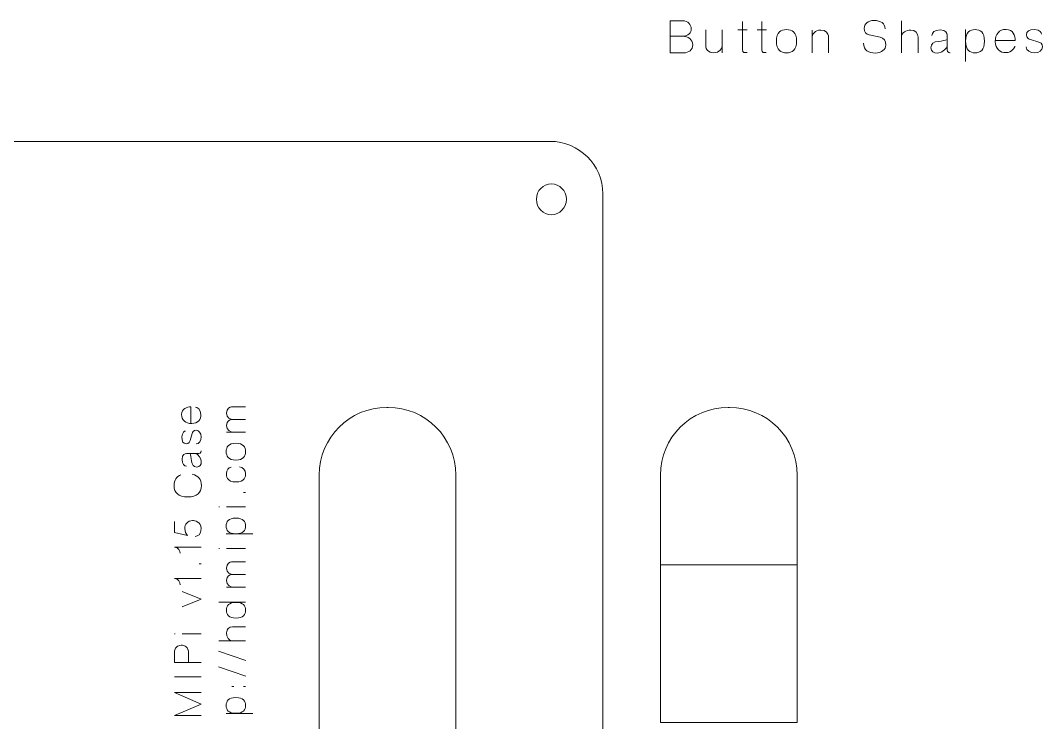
# Model space of a CAD drawing. Header units: inches. Extents: x -20.9 to 23.3, y -6.9 to 3.3.
# Drawn here: x 19.452 to 23.283, y 0.677 to 3.308 of the extents above; entities that cross this region are included whole.
import ezdxf

# ---------------------------------------------------------------- set-up
doc = ezdxf.new("R2010")
doc.units = ezdxf.units.IN
doc.header["$MEASUREMENT"] = 0
doc.layers.add('Layer 1', color=7, linetype='Continuous')

msp = doc.modelspace()

# ---------------------------------------------------------------- linework, layer by layer
at = {"layer": 'Layer 1', "color": 250, "lineweight": 9}
msp.add_lwpolyline([(22.3638, 0.6775), (21.8507, 0.6775), (21.8507, 1.268), (22.3638, 1.268), (22.3638, 0.6775)], dxfattribs=at)
at = {"layer": 'Layer 1', "color": 222, "lineweight": 9}
for points, knots in [([(21.8867, 3.2489), (21.8867, 3.2489), (21.9328, 3.2489), (21.9328, 3.2489), (21.9568, 3.2489), (21.9666, 3.2634), (21.9661, 3.2779), (21.9655, 3.2924), (21.9553, 3.3072), (21.9331, 3.3072), (21.9331, 3.3072), (21.8867, 3.3072), (21.8867, 3.3072), (21.8867, 3.3072), (21.8867, 3.1871), (21.8867, 3.1871), (21.8867, 3.1871), (21.9378, 3.1871), (21.9378, 3.1871), (21.9568, 3.1871), (21.9718, 3.1985), (21.9718, 3.2174), (21.9715, 3.2364), (21.9556, 3.2489), (21.9328, 3.2489), (21.9556, 3.2489), (21.9715, 3.2364), (21.9718, 3.2174), (21.9718, 3.1985), (21.9568, 3.1871), (21.9378, 3.1871), (21.9378, 3.1871), (21.8867, 3.1871), (21.8867, 3.1871), (21.8867, 3.1871), (21.8867, 3.3072), (21.8867, 3.3072), (21.8867, 3.3072), (21.9331, 3.3072), (21.9331, 3.3072), (21.9553, 3.3072), (21.9655, 3.2924), (21.9661, 3.2779), (21.9666, 3.2634), (21.9568, 3.2489), (21.9328, 3.2489), (21.9328, 3.2489), (21.8867, 3.2489), (21.8867, 3.2489)], [0, 0, 0, 0, 1, 1, 1, 2, 2, 2, 3, 3, 3, 4, 4, 4, 5, 5, 5, 6, 6, 6, 7, 7, 7, 8, 8, 8, 9, 9, 9, 10, 10, 10, 11, 11, 11, 12, 12, 12, 13, 13, 13, 14, 14, 14, 15, 15, 15, 16, 16, 16, 16]), ([(22.1585, 3.1983), (22.1585, 3.1983), (22.1585, 3.3049), (22.1585, 3.3049), (22.1585, 3.3049), (22.1585, 3.1983), (22.1585, 3.1983), (22.1585, 3.1871), (22.1673, 3.1875), (22.1755, 3.188), (22.1673, 3.1875), (22.1585, 3.1871), (22.1585, 3.1983)], [0, 0, 0, 0, 1, 1, 1, 2, 2, 2, 3, 3, 3, 4, 4, 4, 4]), ([(22.2308, 3.1983), (22.2308, 3.1983), (22.2308, 3.3049), (22.2308, 3.3049), (22.2308, 3.3049), (22.2308, 3.1983), (22.2308, 3.1983), (22.2308, 3.1871), (22.2397, 3.1875), (22.2478, 3.188), (22.2397, 3.1875), (22.2308, 3.1871), (22.2308, 3.1983)], [0, 0, 0, 0, 1, 1, 1, 2, 2, 2, 3, 3, 3, 4, 4, 4, 4]), ([(22.6118, 3.2235), (22.6118, 3.1968), (22.6322, 3.1861), (22.656, 3.1861), (22.6801, 3.1861), (22.6953, 3.2013), (22.6958, 3.2161), (22.6963, 3.2308), (22.6888, 3.2424), (22.674, 3.2456), (22.674, 3.2456), (22.6332, 3.2544), (22.6332, 3.2544), (22.6217, 3.2569), (22.6148, 3.2636), (22.6148, 3.2793), (22.6148, 3.2949), (22.628, 3.3084), (22.652, 3.3084), (22.676, 3.3084), (22.6935, 3.2971), (22.6928, 3.2773), (22.6935, 3.2971), (22.676, 3.3084), (22.652, 3.3084), (22.628, 3.3084), (22.6148, 3.2949), (22.6148, 3.2793), (22.6148, 3.2636), (22.6213, 3.2571), (22.6332, 3.2544), (22.6332, 3.2544), (22.674, 3.2456), (22.674, 3.2456), (22.6891, 3.2424), (22.6963, 3.2308), (22.6958, 3.2161), (22.6953, 3.2013), (22.6801, 3.1861), (22.656, 3.1861), (22.6322, 3.1861), (22.6118, 3.1968), (22.6118, 3.2235)], [0, 0, 0, 0, 1, 1, 1, 2, 2, 2, 3, 3, 3, 4, 4, 4, 5, 5, 5, 6, 6, 6, 7, 7, 7, 8, 8, 8, 9, 9, 9, 10, 10, 10, 11, 11, 11, 12, 12, 12, 13, 13, 13, 14, 14, 14, 14]), ([(22.7543, 3.3072), (22.7543, 3.3072), (22.7543, 3.1871), (22.7543, 3.1871), (22.7543, 3.1871), (22.7543, 3.3072), (22.7543, 3.3072)], [0, 0, 0, 0, 1, 1, 1, 2, 2, 2, 2]), ([(22.0213, 3.2729), (22.0213, 3.2729), (22.0213, 3.2095), (22.0213, 3.2095), (22.0213, 3.2018), (22.029, 3.1875), (22.0502, 3.1873), (22.0715, 3.1871), (22.0828, 3.2036), (22.0828, 3.2189), (22.0828, 3.2036), (22.0715, 3.1871), (22.0502, 3.1873), (22.029, 3.1875), (22.0213, 3.2018), (22.0213, 3.2095), (22.0213, 3.2095), (22.0213, 3.2729), (22.0213, 3.2729)], [0, 0, 0, 0, 1, 1, 1, 2, 2, 2, 3, 3, 3, 4, 4, 4, 5, 5, 5, 6, 6, 6, 6]), ([(22.0828, 3.2729), (22.0828, 3.2729), (22.0828, 3.1873), (22.0828, 3.1873), (22.0828, 3.1873), (22.0828, 3.2729), (22.0828, 3.2729)], [0, 0, 0, 0, 1, 1, 1, 2, 2, 2, 2]), ([(22.1758, 3.2734), (22.1758, 3.2734), (22.141, 3.2734), (22.141, 3.2734), (22.141, 3.2734), (22.1758, 3.2734), (22.1758, 3.2734)], [0, 0, 0, 0, 1, 1, 1, 2, 2, 2, 2]), ([(22.2482, 3.2734), (22.2482, 3.2734), (22.2133, 3.2734), (22.2133, 3.2734), (22.2133, 3.2734), (22.2482, 3.2734), (22.2482, 3.2734)], [0, 0, 0, 0, 1, 1, 1, 2, 2, 2, 2]), ([(22.2857, 3.2308), (22.2857, 3.2644), (22.3028, 3.2743), (22.3235, 3.2743), (22.3443, 3.2743), (22.3613, 3.2644), (22.3613, 3.2308), (22.3613, 3.197), (22.3443, 3.1871), (22.3235, 3.1871), (22.3028, 3.1871), (22.2857, 3.197), (22.2857, 3.2308)], [0, 0, 0, 0, 1, 1, 1, 2, 2, 2, 3, 3, 3, 4, 4, 4, 4]), ([(22.2857, 3.2308), (22.2857, 3.2644), (22.3028, 3.2743), (22.3235, 3.2743), (22.3443, 3.2743), (22.3613, 3.2644), (22.3613, 3.2308), (22.3613, 3.197), (22.3443, 3.1871), (22.3235, 3.1871), (22.3028, 3.1871), (22.2857, 3.197), (22.2857, 3.2308)], [0, 0, 0, 0, 1, 1, 1, 2, 2, 2, 3, 3, 3, 4, 4, 4, 4]), ([(22.4803, 3.2504), (22.4803, 3.2581), (22.4726, 3.2724), (22.4515, 3.2726), (22.4302, 3.2728), (22.419, 3.2563), (22.419, 3.2409), (22.419, 3.2563), (22.4302, 3.2728), (22.4515, 3.2726), (22.4726, 3.2724), (22.4803, 3.2581), (22.4803, 3.2504), (22.4803, 3.2504), (22.4803, 3.1871), (22.4803, 3.1871), (22.4803, 3.1871), (22.4803, 3.2504), (22.4803, 3.2504)], [0, 0, 0, 0, 1, 1, 1, 2, 2, 2, 3, 3, 3, 4, 4, 4, 5, 5, 5, 6, 6, 6, 6]), ([(22.419, 3.2726), (22.419, 3.2726), (22.419, 3.1871), (22.419, 3.1871), (22.419, 3.1871), (22.419, 3.2726), (22.419, 3.2726)], [0, 0, 0, 0, 1, 1, 1, 2, 2, 2, 2]), ([(22.8166, 3.2456), (22.8166, 3.2608), (22.8075, 3.2723), (22.7896, 3.2726), (22.7715, 3.2729), (22.7543, 3.2619), (22.7543, 3.2474), (22.7543, 3.2619), (22.7715, 3.2729), (22.7896, 3.2726), (22.8075, 3.2723), (22.8166, 3.2608), (22.8166, 3.2456), (22.8166, 3.2456), (22.8166, 3.1871), (22.8166, 3.1871), (22.8166, 3.1871), (22.8166, 3.2456), (22.8166, 3.2456)], [0, 0, 0, 0, 1, 1, 1, 2, 2, 2, 3, 3, 3, 4, 4, 4, 5, 5, 5, 6, 6, 6, 6]), ([(22.9373, 3.1871), (22.9373, 3.1871), (22.9255, 3.188), (22.9255, 3.198), (22.9255, 3.198), (22.9255, 3.2528), (22.9255, 3.2528), (22.9255, 3.2598), (22.922, 3.2731), (22.8995, 3.2731), (22.877, 3.2731), (22.8687, 3.2629), (22.8687, 3.2524), (22.8687, 3.2629), (22.877, 3.2731), (22.8995, 3.2731), (22.922, 3.2731), (22.9255, 3.2598), (22.9255, 3.2528), (22.9255, 3.2528), (22.9255, 3.198), (22.9255, 3.198), (22.9255, 3.188), (22.9373, 3.1871), (22.9373, 3.1871)], [0, 0, 0, 0, 1, 1, 1, 2, 2, 2, 3, 3, 3, 4, 4, 4, 5, 5, 5, 6, 6, 6, 7, 7, 7, 8, 8, 8, 8]), ([(22.9948, 3.2743), (22.9948, 3.2743), (22.9948, 3.154), (22.9948, 3.154), (22.9948, 3.154), (22.9948, 3.2743), (22.9948, 3.2743)], [0, 0, 0, 0, 1, 1, 1, 2, 2, 2, 2]), ([(22.995, 3.2308), (22.995, 3.2644), (23.0108, 3.2743), (23.0301, 3.2743), (23.0495, 3.2743), (23.0655, 3.2644), (23.0655, 3.2308), (23.0655, 3.197), (23.0495, 3.1871), (23.0301, 3.1871), (23.0108, 3.1871), (22.995, 3.197), (22.995, 3.2308)], [0, 0, 0, 0, 1, 1, 1, 2, 2, 2, 3, 3, 3, 4, 4, 4, 4]), ([(22.995, 3.2308), (22.995, 3.2644), (23.0108, 3.2743), (23.0301, 3.2743), (23.0495, 3.2743), (23.0655, 3.2644), (23.0655, 3.2308), (23.0655, 3.197), (23.0495, 3.1871), (23.0301, 3.1871), (23.0108, 3.1871), (22.995, 3.197), (22.995, 3.2308)], [0, 0, 0, 0, 1, 1, 1, 2, 2, 2, 3, 3, 3, 4, 4, 4, 4]), ([(23.106, 3.2328), (23.106, 3.2328), (23.1805, 3.2328), (23.1805, 3.2328), (23.1805, 3.2513), (23.1731, 3.2749), (23.1467, 3.2749), (23.1203, 3.2749), (23.1058, 3.2569), (23.1058, 3.2294), (23.1058, 3.2018), (23.1245, 3.1871), (23.1467, 3.1878), (23.169, 3.1885), (23.1786, 3.2058), (23.1798, 3.212), (23.1786, 3.2058), (23.169, 3.1885), (23.1467, 3.1878), (23.1245, 3.1871), (23.1058, 3.2018), (23.1058, 3.2294), (23.1058, 3.2569), (23.1203, 3.2749), (23.1467, 3.2749), (23.1731, 3.2749), (23.1805, 3.2513), (23.1805, 3.2328), (23.1805, 3.2328), (23.106, 3.2328), (23.106, 3.2328)], [0, 0, 0, 0, 1, 1, 1, 2, 2, 2, 3, 3, 3, 4, 4, 4, 5, 5, 5, 6, 6, 6, 7, 7, 7, 8, 8, 8, 9, 9, 9, 10, 10, 10, 10]), ([(23.2535, 3.2739), (23.2325, 3.2744), (23.2228, 3.2678), (23.2228, 3.2549), (23.2228, 3.2419), (23.2337, 3.2379), (23.2377, 3.2368), (23.2377, 3.2368), (23.2691, 3.2274), (23.2691, 3.2274), (23.2733, 3.2264), (23.2833, 3.222), (23.2833, 3.2096), (23.2833, 3.1973), (23.2701, 3.1871), (23.2535, 3.1871), (23.2368, 3.1871), (23.2217, 3.196), (23.2217, 3.209), (23.2217, 3.196), (23.2368, 3.1871), (23.2535, 3.1871), (23.2701, 3.1871), (23.2833, 3.1973), (23.2833, 3.2096), (23.2833, 3.222), (23.2733, 3.2264), (23.2691, 3.2274), (23.2691, 3.2274), (23.2377, 3.2368), (23.2377, 3.2368), (23.2337, 3.2379), (23.2228, 3.2419), (23.2228, 3.2549), (23.2228, 3.2678), (23.2325, 3.2744), (23.2535, 3.2739), (23.2745, 3.2731), (23.28, 3.2614), (23.2796, 3.2573), (23.28, 3.2614), (23.2745, 3.2731), (23.2535, 3.2739)], [0, 0, 0, 0, 1, 1, 1, 2, 2, 2, 3, 3, 3, 4, 4, 4, 5, 5, 5, 6, 6, 6, 7, 7, 7, 8, 8, 8, 9, 9, 9, 10, 10, 10, 11, 11, 11, 12, 12, 12, 13, 13, 13, 14, 14, 14, 14]), ([(22.9255, 3.209), (22.9205, 3.2018), (22.9033, 3.1856), (22.8897, 3.1861), (22.8758, 3.1866), (22.8648, 3.191), (22.8648, 3.2063), (22.8648, 3.2218), (22.8742, 3.2283), (22.8918, 3.2299), (22.9093, 3.2316), (22.9171, 3.2343), (22.9255, 3.2366), (22.9171, 3.2343), (22.9093, 3.2316), (22.8918, 3.2299), (22.8742, 3.2283), (22.8648, 3.2218), (22.8648, 3.2063), (22.8648, 3.191), (22.8758, 3.1866), (22.8897, 3.1861), (22.9033, 3.1856), (22.9205, 3.2018), (22.9255, 3.209)], [0, 0, 0, 0, 1, 1, 1, 2, 2, 2, 3, 3, 3, 4, 4, 4, 5, 5, 5, 6, 6, 6, 7, 7, 7, 8, 8, 8, 8])]:
    msp.add_open_spline(points, degree=3, knots=knots, dxfattribs=at)
at = {"layer": 'Layer 1', "color": 250, "lineweight": 9}
for points, knots in [([(15.8081, -4.9417), (15.7646, -4.9417), (15.7293, -4.9769), (15.7293, -5.0204), (15.7293, -5.0204), (15.7293, -6.0028), (15.7293, -6.0028), (15.7293, -6.1111), (15.8179, -6.1997), (15.9262, -6.1997), (15.9262, -6.1997), (21.438, -6.1997), (21.438, -6.1997), (21.5462, -6.1997), (21.6348, -6.1111), (21.6348, -6.0028), (21.6348, -6.0028), (21.6348, 2.6586), (21.6348, 2.6586), (21.6348, 2.7668), (21.5462, 2.8554), (21.438, 2.8554), (21.438, 2.8554), (15.9262, 2.8554), (15.9262, 2.8554), (15.8179, 2.8554), (15.7293, 2.7668), (15.7293, 2.6586), (15.7293, 2.6586), (15.7293, -3.3909), (15.7293, -3.3909), (15.7293, -3.4343), (15.7646, -3.4696), (15.8081, -3.4696), (15.8081, -3.4696), (15.8854, -3.4696), (15.8854, -3.4696), (15.8854, -3.4696), (15.8854, -3.5363), (15.8854, -3.5363), (15.8854, -3.5363), (15.8081, -3.5363), (15.8081, -3.5363), (15.7646, -3.5363), (15.7293, -3.5716), (15.7293, -3.6151), (15.7293, -3.6151), (15.7293, -4.7962), (15.7293, -4.7962), (15.7293, -4.8397), (15.7646, -4.8749), (15.8081, -4.8749), (15.8081, -4.8749), (15.8854, -4.8749), (15.8854, -4.8749), (15.8854, -4.8749), (15.8854, -4.9417), (15.8854, -4.9417), (15.8854, -4.9417), (15.8081, -4.9417), (15.8081, -4.9417)], [0, 0, 0, 0, 1, 1, 1, 2, 2, 2, 3, 3, 3, 4, 4, 4, 5, 5, 5, 6, 6, 6, 7, 7, 7, 8, 8, 8, 9, 9, 9, 10, 10, 10, 11, 11, 11, 12, 12, 12, 13, 13, 13, 14, 14, 14, 15, 15, 15, 16, 16, 16, 17, 17, 17, 18, 18, 18, 19, 19, 19, 20, 20, 20, 20]), ([(21.4982, 2.6382), (21.4982, 2.6061), (21.4731, 2.5801), (21.4421, 2.5801), (21.4111, 2.5801), (21.386, 2.6061), (21.386, 2.6382), (21.386, 2.6703), (21.4111, 2.6963), (21.4421, 2.6963), (21.4731, 2.6963), (21.4982, 2.6703), (21.4982, 2.6382)], [0, 0, 0, 0, 1, 1, 1, 2, 2, 2, 3, 3, 3, 4, 4, 4, 4]), ([(20.8303, -1.0942), (20.8303, -1.0942), (20.8252, -1.0942), (20.8252, -1.0942), (20.6852, -1.0942), (20.5718, -0.9807), (20.5718, -0.8408), (20.5718, -0.8408), (20.5718, 1.6052), (20.5718, 1.6052), (20.5718, 1.7452), (20.6852, 1.8586), (20.8252, 1.8586), (20.8252, 1.8586), (20.8303, 1.8586), (20.8303, 1.8586), (20.9702, 1.8586), (21.0836, 1.7452), (21.0836, 1.6052), (21.0836, 1.6052), (21.0836, -0.8408), (21.0836, -0.8408), (21.0836, -0.9807), (20.9702, -1.0942), (20.8303, -1.0942)], [0, 0, 0, 0, 1, 1, 1, 2, 2, 2, 3, 3, 3, 4, 4, 4, 5, 5, 5, 6, 6, 6, 7, 7, 7, 8, 8, 8, 8]), ([(22.3638, 1.268), (22.3638, 1.268), (21.8507, 1.268), (21.8507, 1.268), (21.8507, 1.268), (21.8507, 1.6046), (21.8507, 1.6046), (21.8507, 1.7449), (21.9644, 1.8586), (22.1047, 1.8586), (22.1047, 1.8586), (22.1098, 1.8586), (22.1098, 1.8586), (22.2501, 1.8586), (22.3638, 1.7449), (22.3638, 1.6046), (22.3638, 1.6046), (22.3638, 1.268), (22.3638, 1.268)], [0, 0, 0, 0, 1, 1, 1, 2, 2, 2, 3, 3, 3, 4, 4, 4, 5, 5, 5, 6, 6, 6, 6])]:
    msp.add_open_spline(points, degree=3, knots=knots, dxfattribs=at)
at = {"layer": 'Layer 1', "color": 1, "lineweight": 9}
for points, knots in [([(20.0909, 1.7983), (20.0909, 1.7983), (20.0909, 1.8603), (20.0909, 1.8603), (20.0755, 1.8603), (20.0557, 1.8542), (20.0557, 1.8322), (20.0557, 1.8102), (20.0707, 1.7981), (20.0936, 1.7981), (20.1167, 1.7981), (20.1289, 1.8137), (20.1283, 1.8322), (20.1278, 1.8508), (20.1133, 1.8588), (20.1082, 1.8598), (20.1133, 1.8588), (20.1278, 1.8508), (20.1283, 1.8322), (20.1289, 1.8137), (20.1167, 1.7981), (20.0936, 1.7981), (20.0707, 1.7981), (20.0557, 1.8102), (20.0557, 1.8322), (20.0557, 1.8542), (20.0755, 1.8603), (20.0909, 1.8603), (20.0909, 1.8603), (20.0909, 1.7983), (20.0909, 1.7983)], [0, 0, 0, 0, 1, 1, 1, 2, 2, 2, 3, 3, 3, 4, 4, 4, 5, 5, 5, 6, 6, 6, 7, 7, 7, 8, 8, 8, 9, 9, 9, 10, 10, 10, 10]), ([(20.2428, 1.8603), (20.2364, 1.8603), (20.2245, 1.8542), (20.2244, 1.8366), (20.2242, 1.819), (20.238, 1.8126), (20.2507, 1.8126), (20.238, 1.8126), (20.2242, 1.819), (20.2244, 1.8366), (20.2245, 1.8542), (20.2364, 1.8603), (20.2428, 1.8603), (20.2428, 1.8603), (20.2956, 1.8603), (20.2956, 1.8603), (20.2956, 1.8603), (20.2428, 1.8603), (20.2428, 1.8603)], [0, 0, 0, 0, 1, 1, 1, 2, 2, 2, 3, 3, 3, 4, 4, 4, 5, 5, 5, 6, 6, 6, 6]), ([(20.2428, 1.8126), (20.2364, 1.8126), (20.2245, 1.8084), (20.2244, 1.7908), (20.2242, 1.7732), (20.238, 1.7653), (20.2507, 1.7653), (20.238, 1.7653), (20.2242, 1.7732), (20.2244, 1.7908), (20.2245, 1.8084), (20.2364, 1.8126), (20.2428, 1.8126), (20.2428, 1.8126), (20.2956, 1.8126), (20.2956, 1.8126), (20.2956, 1.8126), (20.2428, 1.8126), (20.2428, 1.8126)], [0, 0, 0, 0, 1, 1, 1, 2, 2, 2, 3, 3, 3, 4, 4, 4, 5, 5, 5, 6, 6, 6, 6]), ([(20.0566, 1.7479), (20.0562, 1.7304), (20.0617, 1.7223), (20.0724, 1.7223), (20.0832, 1.7223), (20.0866, 1.7313), (20.0875, 1.7347), (20.0875, 1.7347), (20.0953, 1.7609), (20.0953, 1.7609), (20.0961, 1.7644), (20.0999, 1.7727), (20.1102, 1.7727), (20.1204, 1.7727), (20.1289, 1.7617), (20.1289, 1.7479), (20.1289, 1.734), (20.1215, 1.7213), (20.1107, 1.7213), (20.1215, 1.7213), (20.1289, 1.734), (20.1289, 1.7479), (20.1289, 1.7617), (20.1204, 1.7727), (20.1102, 1.7727), (20.0999, 1.7727), (20.0961, 1.7644), (20.0953, 1.7609), (20.0953, 1.7609), (20.0875, 1.7347), (20.0875, 1.7347), (20.0866, 1.7313), (20.0832, 1.7223), (20.0724, 1.7223), (20.0617, 1.7223), (20.0562, 1.7304), (20.0566, 1.7479), (20.0573, 1.7653), (20.067, 1.7699), (20.0705, 1.7697), (20.067, 1.7699), (20.0573, 1.7653), (20.0566, 1.7479)], [0, 0, 0, 0, 1, 1, 1, 2, 2, 2, 3, 3, 3, 4, 4, 4, 5, 5, 5, 6, 6, 6, 7, 7, 7, 8, 8, 8, 9, 9, 9, 10, 10, 10, 11, 11, 11, 12, 12, 12, 13, 13, 13, 14, 14, 14, 14]), ([(20.2244, 1.7653), (20.2244, 1.7653), (20.2956, 1.7653), (20.2956, 1.7653), (20.2956, 1.7653), (20.2244, 1.7653), (20.2244, 1.7653)], [0, 0, 0, 0, 1, 1, 1, 2, 2, 2, 2]), ([(20.1289, 1.6953), (20.1289, 1.6953), (20.1282, 1.6855), (20.1199, 1.6855), (20.1199, 1.6855), (20.0742, 1.6855), (20.0742, 1.6855), (20.0684, 1.6855), (20.0573, 1.6826), (20.0573, 1.6638), (20.0573, 1.6451), (20.0657, 1.6381), (20.0745, 1.6381), (20.0657, 1.6381), (20.0573, 1.6451), (20.0573, 1.6638), (20.0573, 1.6826), (20.0684, 1.6855), (20.0742, 1.6855), (20.0742, 1.6855), (20.1199, 1.6855), (20.1199, 1.6855), (20.1282, 1.6855), (20.1289, 1.6953), (20.1289, 1.6953)], [0, 0, 0, 0, 1, 1, 1, 2, 2, 2, 3, 3, 3, 4, 4, 4, 5, 5, 5, 6, 6, 6, 7, 7, 7, 8, 8, 8, 8]), ([(20.2592, 1.6611), (20.2312, 1.6611), (20.223, 1.6754), (20.223, 1.6926), (20.223, 1.71), (20.2312, 1.7241), (20.2592, 1.7241), (20.2874, 1.7241), (20.2956, 1.71), (20.2956, 1.6926), (20.2956, 1.6754), (20.2874, 1.6611), (20.2592, 1.6611)], [0, 0, 0, 0, 1, 1, 1, 2, 2, 2, 3, 3, 3, 4, 4, 4, 4]), ([(20.2592, 1.6611), (20.2312, 1.6611), (20.223, 1.6754), (20.223, 1.6926), (20.223, 1.71), (20.2312, 1.7241), (20.2592, 1.7241), (20.2874, 1.7241), (20.2956, 1.71), (20.2956, 1.6926), (20.2956, 1.6754), (20.2874, 1.6611), (20.2592, 1.6611)], [0, 0, 0, 0, 1, 1, 1, 2, 2, 2, 3, 3, 3, 4, 4, 4, 4]), ([(20.1107, 1.6855), (20.1167, 1.6813), (20.1301, 1.667), (20.1297, 1.6556), (20.1293, 1.6441), (20.1257, 1.635), (20.1129, 1.635), (20.1, 1.635), (20.0946, 1.6427), (20.0932, 1.6574), (20.0918, 1.672), (20.0896, 1.6785), (20.0877, 1.6855), (20.0896, 1.6785), (20.0918, 1.672), (20.0932, 1.6574), (20.0946, 1.6427), (20.1, 1.635), (20.1129, 1.635), (20.1257, 1.635), (20.1293, 1.6441), (20.1297, 1.6556), (20.1301, 1.667), (20.1167, 1.6813), (20.1107, 1.6855)], [0, 0, 0, 0, 1, 1, 1, 2, 2, 2, 3, 3, 3, 4, 4, 4, 5, 5, 5, 6, 6, 6, 7, 7, 7, 8, 8, 8, 8]), ([(20.2729, 1.6354), (20.2846, 1.635), (20.2956, 1.6225), (20.2956, 1.6107), (20.2956, 1.599), (20.2936, 1.5789), (20.2588, 1.5789), (20.2241, 1.5789), (20.2237, 1.6014), (20.2237, 1.6112), (20.2237, 1.6211), (20.2313, 1.6341), (20.241, 1.635), (20.2313, 1.6341), (20.2237, 1.6211), (20.2237, 1.6112), (20.2237, 1.6014), (20.2241, 1.5789), (20.2588, 1.5789), (20.2936, 1.5789), (20.2956, 1.599), (20.2956, 1.6107), (20.2956, 1.6225), (20.2846, 1.635), (20.2729, 1.6354)], [0, 0, 0, 0, 1, 1, 1, 2, 2, 2, 3, 3, 3, 4, 4, 4, 5, 5, 5, 6, 6, 6, 7, 7, 7, 8, 8, 8, 8]), ([(20.13, 1.566), (20.13, 1.5384), (20.1143, 1.5227), (20.0788, 1.5227), (20.0434, 1.5227), (20.0276, 1.5384), (20.0276, 1.566), (20.0276, 1.5858), (20.0357, 1.5994), (20.0535, 1.6055), (20.0357, 1.5994), (20.0276, 1.5858), (20.0276, 1.566), (20.0276, 1.5384), (20.0434, 1.5227), (20.0788, 1.5227), (20.1143, 1.5227), (20.13, 1.5384), (20.13, 1.566), (20.13, 1.5888), (20.1192, 1.6032), (20.0953, 1.6077), (20.1192, 1.6032), (20.13, 1.5888), (20.13, 1.566)], [0, 0, 0, 0, 1, 1, 1, 2, 2, 2, 3, 3, 3, 4, 4, 4, 5, 5, 5, 6, 6, 6, 7, 7, 7, 8, 8, 8, 8]), ([(20.2879, 1.5396), (20.2879, 1.5396), (20.2956, 1.5396), (20.2956, 1.5396), (20.2956, 1.5396), (20.2879, 1.5396), (20.2879, 1.5396)], [0, 0, 0, 0, 1, 1, 1, 2, 2, 2, 2]), ([(20.1978, 1.4853), (20.1978, 1.4853), (20.1953, 1.4853), (20.1953, 1.4853), (20.1953, 1.4853), (20.1978, 1.4853), (20.1978, 1.4853)], [0, 0, 0, 0, 1, 1, 1, 2, 2, 2, 2]), ([(20.2954, 1.4853), (20.2954, 1.4853), (20.2242, 1.4853), (20.2242, 1.4853), (20.2242, 1.4853), (20.2957, 1.4853), (20.2954, 1.4853)], [0, 0, 0, 0, 1, 1, 1, 2, 2, 2, 2]), ([(20.0288, 1.3895), (20.0288, 1.3895), (20.0785, 1.3784), (20.0785, 1.3784), (20.0718, 1.3863), (20.0678, 1.3913), (20.0678, 1.4051), (20.0678, 1.4188), (20.0771, 1.4344), (20.0966, 1.4344), (20.105, 1.4344), (20.1293, 1.4298), (20.1293, 1.4048), (20.1293, 1.38), (20.115, 1.3766), (20.1068, 1.375), (20.115, 1.3766), (20.1293, 1.38), (20.1293, 1.4048), (20.1293, 1.4298), (20.105, 1.4344), (20.0966, 1.4344), (20.0771, 1.4344), (20.0678, 1.4188), (20.0678, 1.4051), (20.0678, 1.3913), (20.0718, 1.3863), (20.0785, 1.3784), (20.0785, 1.3784), (20.0288, 1.3895), (20.0288, 1.3895), (20.0288, 1.3895), (20.0288, 1.4312), (20.0288, 1.4312), (20.0288, 1.4312), (20.0288, 1.3895), (20.0288, 1.3895)], [0, 0, 0, 0, 1, 1, 1, 2, 2, 2, 3, 3, 3, 4, 4, 4, 5, 5, 5, 6, 6, 6, 7, 7, 7, 8, 8, 8, 9, 9, 9, 10, 10, 10, 11, 11, 11, 12, 12, 12, 12]), ([(20.2592, 1.3847), (20.2312, 1.3847), (20.223, 1.3979), (20.223, 1.414), (20.223, 1.4301), (20.2312, 1.4434), (20.2592, 1.4434), (20.2874, 1.4434), (20.2956, 1.4301), (20.2956, 1.414), (20.2956, 1.3979), (20.2874, 1.3847), (20.2592, 1.3847)], [0, 0, 0, 0, 1, 1, 1, 2, 2, 2, 3, 3, 3, 4, 4, 4, 4]), ([(20.2592, 1.3847), (20.2312, 1.3847), (20.223, 1.3979), (20.223, 1.414), (20.223, 1.4301), (20.2312, 1.4434), (20.2592, 1.4434), (20.2874, 1.4434), (20.2956, 1.4301), (20.2956, 1.414), (20.2956, 1.3979), (20.2874, 1.3847), (20.2592, 1.3847)], [0, 0, 0, 0, 1, 1, 1, 2, 2, 2, 3, 3, 3, 4, 4, 4, 4]), ([(20.223, 1.3846), (20.223, 1.3846), (20.3232, 1.3846), (20.3232, 1.3846), (20.3232, 1.3846), (20.223, 1.3846), (20.223, 1.3846)], [0, 0, 0, 0, 1, 1, 1, 2, 2, 2, 2]), ([(20.1289, 1.3352), (20.1289, 1.3352), (20.0288, 1.3352), (20.0288, 1.3352), (20.0459, 1.3352), (20.0499, 1.3187), (20.0505, 1.3116), (20.0499, 1.3187), (20.0459, 1.3352), (20.0288, 1.3352), (20.0288, 1.3352), (20.1289, 1.3352), (20.1289, 1.3352)], [0, 0, 0, 0, 1, 1, 1, 2, 2, 2, 3, 3, 3, 4, 4, 4, 4]), ([(20.1978, 1.3303), (20.1978, 1.3303), (20.1953, 1.3303), (20.1953, 1.3303), (20.1953, 1.3303), (20.1978, 1.3303), (20.1978, 1.3303)], [0, 0, 0, 0, 1, 1, 1, 2, 2, 2, 2]), ([(20.2954, 1.3303), (20.2954, 1.3303), (20.2242, 1.3303), (20.2242, 1.3303), (20.2242, 1.3303), (20.2957, 1.3303), (20.2954, 1.3303)], [0, 0, 0, 0, 1, 1, 1, 2, 2, 2, 2]), ([(20.1289, 1.2723), (20.1289, 1.2723), (20.1213, 1.2723), (20.1213, 1.2723), (20.1213, 1.2723), (20.1289, 1.2723), (20.1289, 1.2723)], [0, 0, 0, 0, 1, 1, 1, 2, 2, 2, 2]), ([(20.2428, 1.2796), (20.2364, 1.2796), (20.2245, 1.2735), (20.2244, 1.2559), (20.2242, 1.2383), (20.238, 1.2319), (20.2507, 1.2319), (20.238, 1.2319), (20.2242, 1.2383), (20.2244, 1.2559), (20.2245, 1.2735), (20.2364, 1.2796), (20.2428, 1.2796), (20.2428, 1.2796), (20.2956, 1.2796), (20.2956, 1.2796), (20.2956, 1.2796), (20.2428, 1.2796), (20.2428, 1.2796)], [0, 0, 0, 0, 1, 1, 1, 2, 2, 2, 3, 3, 3, 4, 4, 4, 5, 5, 5, 6, 6, 6, 6]), ([(20.2428, 1.2319), (20.2364, 1.2319), (20.2245, 1.2277), (20.2244, 1.2101), (20.2242, 1.1925), (20.238, 1.1846), (20.2507, 1.1846), (20.238, 1.1846), (20.2242, 1.1925), (20.2244, 1.2101), (20.2245, 1.2277), (20.2364, 1.2319), (20.2428, 1.2319), (20.2428, 1.2319), (20.2956, 1.2319), (20.2956, 1.2319), (20.2956, 1.2319), (20.2428, 1.2319), (20.2428, 1.2319)], [0, 0, 0, 0, 1, 1, 1, 2, 2, 2, 3, 3, 3, 4, 4, 4, 5, 5, 5, 6, 6, 6, 6]), ([(20.1289, 1.2176), (20.1289, 1.2176), (20.0288, 1.2176), (20.0288, 1.2176), (20.0459, 1.2176), (20.0499, 1.2011), (20.0505, 1.194), (20.0499, 1.2011), (20.0459, 1.2176), (20.0288, 1.2176), (20.0288, 1.2176), (20.1289, 1.2176), (20.1289, 1.2176)], [0, 0, 0, 0, 1, 1, 1, 2, 2, 2, 3, 3, 3, 4, 4, 4, 4]), ([(20.0577, 1.1683), (20.0577, 1.1683), (20.1289, 1.1398), (20.1289, 1.1398), (20.1289, 1.1398), (20.0577, 1.1116), (20.0577, 1.1116), (20.0577, 1.1116), (20.1289, 1.1398), (20.1289, 1.1398), (20.1289, 1.1398), (20.0577, 1.1683), (20.0577, 1.1683)], [0, 0, 0, 0, 1, 1, 1, 2, 2, 2, 3, 3, 3, 4, 4, 4, 4]), ([(20.2244, 1.1846), (20.2244, 1.1846), (20.2956, 1.1846), (20.2956, 1.1846), (20.2956, 1.1846), (20.2244, 1.1846), (20.2244, 1.1846)], [0, 0, 0, 0, 1, 1, 1, 2, 2, 2, 2]), ([(20.2956, 1.128), (20.2956, 1.128), (20.1952, 1.128), (20.1952, 1.128), (20.1952, 1.128), (20.2956, 1.128), (20.2956, 1.128)], [0, 0, 0, 0, 1, 1, 1, 2, 2, 2, 2]), ([(20.2597, 1.0692), (20.2875, 1.0692), (20.2956, 1.0823), (20.2956, 1.0985), (20.2956, 1.1146), (20.2875, 1.1279), (20.2597, 1.1279), (20.232, 1.1279), (20.2239, 1.1146), (20.2239, 1.0985), (20.2239, 1.0823), (20.232, 1.0692), (20.2597, 1.0692)], [0, 0, 0, 0, 1, 1, 1, 2, 2, 2, 3, 3, 3, 4, 4, 4, 4]), ([(20.2597, 1.0692), (20.2875, 1.0692), (20.2956, 1.0823), (20.2956, 1.0985), (20.2956, 1.1146), (20.2875, 1.1279), (20.2597, 1.1279), (20.232, 1.1279), (20.2239, 1.1146), (20.2239, 1.0985), (20.2239, 1.0823), (20.232, 1.0692), (20.2597, 1.0692)], [0, 0, 0, 0, 1, 1, 1, 2, 2, 2, 3, 3, 3, 4, 4, 4, 4]), ([(20.2956, 1.0359), (20.2956, 1.0359), (20.2468, 1.0359), (20.2468, 1.0359), (20.2342, 1.0359), (20.2246, 1.0283), (20.2244, 1.0134), (20.2241, 0.9983), (20.2332, 0.984), (20.2453, 0.984), (20.2332, 0.984), (20.2241, 0.9983), (20.2244, 1.0134), (20.2246, 1.0283), (20.2342, 1.0359), (20.2468, 1.0359), (20.2468, 1.0359), (20.2956, 1.0359), (20.2956, 1.0359)], [0, 0, 0, 0, 1, 1, 1, 2, 2, 2, 3, 3, 3, 4, 4, 4, 5, 5, 5, 6, 6, 6, 6]), ([(20.0287, 1.0098), (20.0287, 1.0098), (20.0312, 1.0098), (20.0312, 1.0098), (20.0312, 1.0098), (20.0287, 1.0098), (20.0287, 1.0098)], [0, 0, 0, 0, 1, 1, 1, 2, 2, 2, 2]), ([(20.0575, 1.0098), (20.0575, 1.0098), (20.1288, 1.0098), (20.1288, 1.0098), (20.129, 1.0098), (20.0575, 1.0098), (20.0575, 1.0098)], [0, 0, 0, 0, 1, 1, 1, 2, 2, 2, 2]), ([(20.1289, 0.903), (20.1289, 0.903), (20.0288, 0.903), (20.0288, 0.903), (20.0288, 0.903), (20.0288, 0.9349), (20.0288, 0.9349), (20.0288, 0.9606), (20.041, 0.9664), (20.0545, 0.9671), (20.068, 0.9677), (20.082, 0.9605), (20.082, 0.9376), (20.082, 0.9376), (20.082, 0.903), (20.082, 0.903), (20.082, 0.903), (20.082, 0.9376), (20.082, 0.9376), (20.082, 0.9601), (20.068, 0.9677), (20.0545, 0.9671), (20.041, 0.9664), (20.0288, 0.9603), (20.0288, 0.9349), (20.0288, 0.9349), (20.0288, 0.903), (20.0288, 0.903), (20.0288, 0.903), (20.1289, 0.903), (20.1289, 0.903)], [0, 0, 0, 0, 1, 1, 1, 2, 2, 2, 3, 3, 3, 4, 4, 4, 5, 5, 5, 6, 6, 6, 7, 7, 7, 8, 8, 8, 9, 9, 9, 10, 10, 10, 10]), ([(20.2956, 0.984), (20.2956, 0.984), (20.1955, 0.984), (20.1955, 0.984), (20.1955, 0.984), (20.2956, 0.984), (20.2956, 0.984)], [0, 0, 0, 0, 1, 1, 1, 2, 2, 2, 2]), ([(20.1945, 0.9444), (20.1945, 0.9444), (20.297, 0.9104), (20.297, 0.9104), (20.297, 0.9104), (20.1945, 0.9444), (20.1945, 0.9444)], [0, 0, 0, 0, 1, 1, 1, 2, 2, 2, 2]), ([(20.1945, 0.8858), (20.1945, 0.8858), (20.297, 0.8518), (20.297, 0.8518), (20.297, 0.8518), (20.1945, 0.8858), (20.1945, 0.8858)], [0, 0, 0, 0, 1, 1, 1, 2, 2, 2, 2]), ([(20.1289, 0.8487), (20.1289, 0.8487), (20.0288, 0.8487), (20.0288, 0.8487), (20.0288, 0.8487), (20.1289, 0.8487), (20.1289, 0.8487)], [0, 0, 0, 0, 1, 1, 1, 2, 2, 2, 2]), ([(20.2517, 0.8125), (20.2517, 0.8125), (20.2441, 0.8125), (20.2441, 0.8125), (20.2441, 0.8125), (20.2517, 0.8125), (20.2517, 0.8125)], [0, 0, 0, 0, 1, 1, 1, 2, 2, 2, 2]), ([(20.2956, 0.8125), (20.2956, 0.8125), (20.2879, 0.8125), (20.2879, 0.8125), (20.2879, 0.8125), (20.2956, 0.8125), (20.2956, 0.8125)], [0, 0, 0, 0, 1, 1, 1, 2, 2, 2, 2]), ([(20.0288, 0.7039), (20.0288, 0.7039), (20.1289, 0.7469), (20.1289, 0.7469), (20.1289, 0.7469), (20.0288, 0.7901), (20.0288, 0.7901), (20.0288, 0.7901), (20.1289, 0.7901), (20.1289, 0.7901), (20.1289, 0.7901), (20.0288, 0.7901), (20.0288, 0.7901), (20.0288, 0.7901), (20.1289, 0.7469), (20.1289, 0.7469), (20.1289, 0.7469), (20.0288, 0.7039), (20.0288, 0.7039), (20.0288, 0.7039), (20.1289, 0.7039), (20.1289, 0.7039), (20.1289, 0.7039), (20.0288, 0.7039), (20.0288, 0.7039)], [0, 0, 0, 0, 1, 1, 1, 2, 2, 2, 3, 3, 3, 4, 4, 4, 5, 5, 5, 6, 6, 6, 7, 7, 7, 8, 8, 8, 8]), ([(20.2592, 0.7121), (20.2312, 0.7121), (20.223, 0.7253), (20.223, 0.7414), (20.223, 0.7575), (20.2312, 0.7708), (20.2592, 0.7708), (20.2874, 0.7708), (20.2956, 0.7575), (20.2956, 0.7414), (20.2956, 0.7253), (20.2874, 0.7121), (20.2592, 0.7121)], [0, 0, 0, 0, 1, 1, 1, 2, 2, 2, 3, 3, 3, 4, 4, 4, 4]), ([(20.2592, 0.7121), (20.2312, 0.7121), (20.223, 0.7253), (20.223, 0.7414), (20.223, 0.7575), (20.2312, 0.7708), (20.2592, 0.7708), (20.2874, 0.7708), (20.2956, 0.7575), (20.2956, 0.7414), (20.2956, 0.7253), (20.2874, 0.7121), (20.2592, 0.7121)], [0, 0, 0, 0, 1, 1, 1, 2, 2, 2, 3, 3, 3, 4, 4, 4, 4]), ([(20.223, 0.7119), (20.223, 0.7119), (20.3232, 0.7119), (20.3232, 0.7119), (20.3232, 0.7119), (20.223, 0.7119), (20.223, 0.7119)], [0, 0, 0, 0, 1, 1, 1, 2, 2, 2, 2])]:
    msp.add_open_spline(points, degree=3, knots=knots, dxfattribs=at)

doc.saveas('drawing.dxf')
